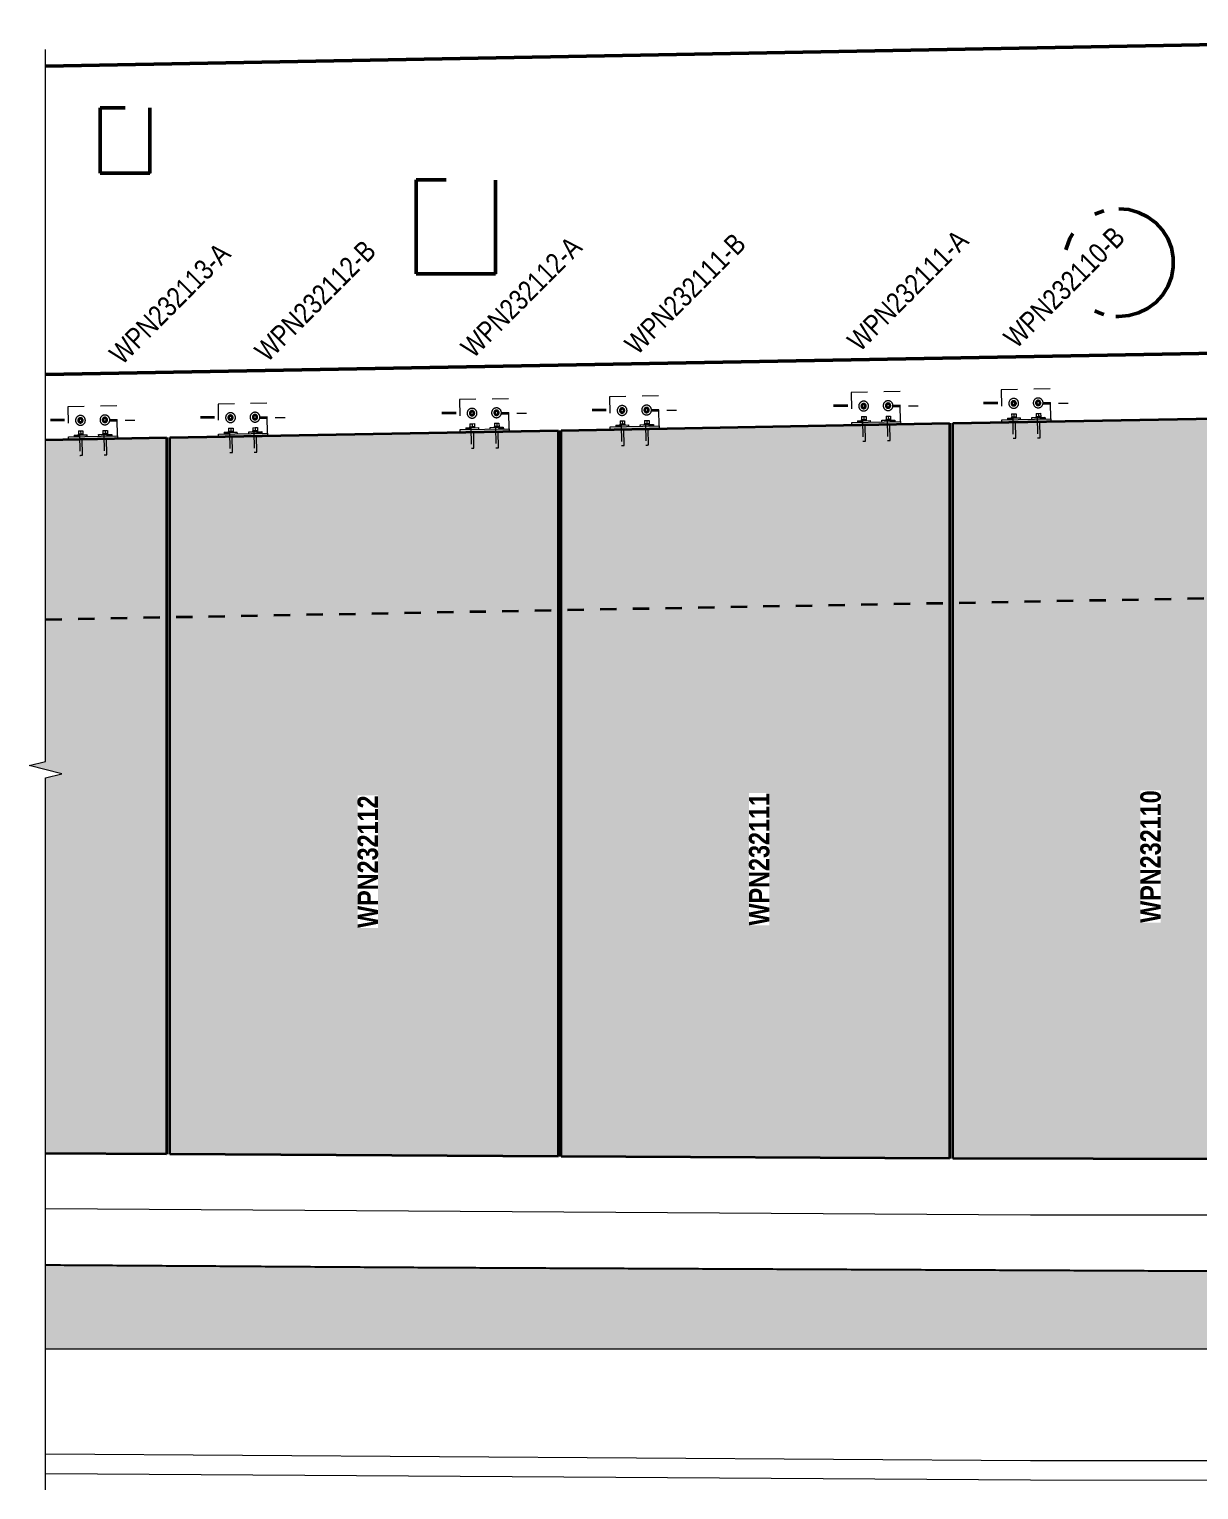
# Model space of a CAD drawing. Header units: metres. Extents: x 1114 to 1183, y -509 to 23.
# Drawn here: x 1150.5 to 1157.66, y 12.69 to 21.64 of the extents above; entities that cross this region are included whole.
import ezdxf

# ---------------------------------------------------------------- set-up
doc = ezdxf.new("R2010")
doc.units = ezdxf.units.M
doc.linetypes.add('JacobsDash', pattern=[0.0045, 0.003, -0.0015])
for name, color, linetype, lineweight in [('A-DETL', 7, 'Continuous', 13), ('A-DETL-GENF', 7, 'Continuous', 9), ('A-GENM', 7, 'Continuous', 35), ('A-GENM-IDEN', 7, 'Continuous', 18), ('S-BEAM', 7, 'Continuous', 50), ('S-BEAM-HDLN', 7, 'JacobsDash', 18), ('S-FNDN', 7, 'Continuous', 50), ('S-FNDN-HDLN', 7, 'JacobsDash', 18), ('S-FNDN-IDEN', 7, 'Continuous', 18), ('S-FSTN', 7, 'Continuous', 18)]:
    doc.layers.add(name, color=color, linetype=linetype, lineweight=lineweight)
doc.styles.add('Arial Narrow', font='ARIALN.TTF', dxfattribs={"height": 0.125})
doc.styles.add('Arial Narrow_B', font='ARIALNB.TTF', dxfattribs={"height": 0.125})

# ---------------------------------------------------------------- blocks, each defined once
blk = doc.blocks.new('Top of Pavement - RL A - Top of Pavement - RL A-68818558-DRG-2873192 - ELEVATION - FASCIA PANEL AT ABUTMENT A')
at = {"layer": 'A-GENM', "lineweight": 25, "true_color": 0xe8e8e8}
blk.add_hatch(color=254, dxfattribs=at).paths.add_polyline_path([(1126.3383, 13.4094), (1127.1806, 13.4102), (1131.8128, 13.4168), (1134.7908, 13.4293), (1136.445, 13.4364), (1137.34, 13.442), (1140.0575, 13.461), (1141.4983, 13.4712), (1142.9483, 13.4852), (1146.2203, 13.517), (1146.2203, 13.6195), (1146.3203, 13.6445), (1146.1203, 13.6945), (1146.2203, 13.7195), (1146.2203, 14.1301), (1145.7409, 14.1252), (1141.2908, 14.0826), (1138.8635, 14.0658), (1136.3203, 14.0486), (1135.627, 14.0458), (1132.7951, 14.0343), (1131.4744, 14.0294), (1130.7723, 14.028), (1127.9403, 14.0247), (1126.6782, 14.0232), (1125.9175, 14.0237), (1121.8718, 14.0301), (1121.4672, 14.0311), (1120.2536, 14.0364), (1116.6125, 14.0526), (1115.8034, 14.0575), (1114.0014, 14.0695), (1114.0014, 13.5544), (1121.2259, 13.5544), (1121.2259, 13.4185), (1121.7061, 13.417), (1122.9695, 13.4149), (1126.1234, 13.4097)])
at = {"layer": 'A-GENM', "color": 253, "lineweight": 25, "true_color": 0xa3a3a3}
blk.add_open_spline([(1141.2908, 14.0826), (1141.156, 14.0816), (1140.8863, 14.0797), (1140.4817, 14.0769), (1140.0772, 14.0741), (1139.6726, 14.0714), (1139.2681, 14.0686), (1138.8635, 14.0658), (1138.4589, 14.063), (1138.0544, 14.0602), (1137.6498, 14.0575), (1137.2453, 14.0546), (1136.8407, 14.0516), (1136.4362, 14.049), (1136.0316, 14.0472), (1135.627, 14.0458), (1135.2225, 14.0443), (1134.8179, 14.0426), (1134.4133, 14.0409), (1134.0088, 14.0393), (1133.6042, 14.0376), (1133.1997, 14.036), (1132.7951, 14.0343), (1132.3905, 14.0326), (1131.986, 14.031), (1131.5814, 14.0296), (1131.1768, 14.0285), (1130.7723, 14.028), (1130.3677, 14.0276), (1129.9631, 14.0272), (1129.5586, 14.0266), (1129.154, 14.0261), (1128.7494, 14.0256), (1128.3449, 14.0252), (1127.9403, 14.0247), (1127.5357, 14.0241), (1127.1312, 14.0235), (1126.7266, 14.0232), (1126.322, 14.0233), (1125.9175, 14.0237), (1125.5129, 14.0243), (1125.1083, 14.0251), (1124.7038, 14.0257), (1124.2992, 14.0264), (1123.8946, 14.027), (1123.4901, 14.0277), (1123.0855, 14.0283), (1122.6809, 14.0291), (1122.2764, 14.0296), (1121.8718, 14.03), (1121.4672, 14.031), (1121.0627, 14.0327), (1120.6581, 14.0346), (1120.2536, 14.0364), (1119.849, 14.0382), (1119.4444, 14.04), (1119.0399, 14.0418), (1118.6353, 14.0436), (1118.2307, 14.0454), (1117.8262, 14.0472), (1117.4216, 14.049), (1117.017, 14.0508), (1116.6125, 14.0526), (1116.2079, 14.0548), (1115.8034, 14.0575), (1115.3988, 14.0603), (1114.9942, 14.0631), (1114.5897, 14.0657), (1114.2588, 14.0678), (1114.0627, 14.0691), (1114.0014, 14.0695)], degree=3, knots=[0.3910615, 0.3910615, 0.3910615, 0.3910615, 0.3938547, 0.396648, 0.3994413, 0.4022346, 0.4050279, 0.4078212, 0.4106145, 0.4134078, 0.4162011, 0.4189944, 0.4217877, 0.424581, 0.4273743, 0.4301676, 0.4329609, 0.4357542, 0.4385475, 0.4413408, 0.4441341, 0.4469274, 0.4497207, 0.452514, 0.4553073, 0.4581006, 0.4608939, 0.4636872, 0.4664804, 0.4692737, 0.472067, 0.4748603, 0.4776536, 0.4804469, 0.4832402, 0.4860335, 0.4888268, 0.4916201, 0.4944134, 0.4972067, 0.5, 0.5027933, 0.5055866, 0.5083799, 0.5111732, 0.5139665, 0.5167598, 0.5195531, 0.5223464, 0.5251397, 0.527933, 0.5307263, 0.5335196, 0.5363128, 0.5391061, 0.5418994, 0.5446927, 0.547486, 0.5502793, 0.5530726, 0.5558659, 0.5586592, 0.5614525, 0.5642458, 0.5670391, 0.5698324, 0.5726257, 0.575419, 0.5782123, 0.5794807, 0.5794807, 0.5794807, 0.5794807], dxfattribs=at)
blk = doc.blocks.new('T2DPAA-T2D-C3S-RS-M3D-100334_rvt-1-DRG-2873192 - ELEVATION - FASCIA PANEL AT ABUTMENT A')
at = {"layer": 'A-GENM', "color": 253, "lineweight": 25, "true_color": 0xa3a3a3}
blk.add_blockref('Top of Pavement - RL A - Top of Pavement - RL A-68818558-DRG-2873192 - ELEVATION - FASCIA PANEL AT ABUTMENT A', (0, 0), dxfattribs=at)
blk = doc.blocks.new('BR08_20_GEN_WPC_PrecastPanel_Wall__4point - BR08_20_GEN_WPC_PrecastPanel_Wall__4point-8287844-DRG-2873192 - ELEVATION - FASCIA PANEL AT ABUTMENT A')
at = {"layer": 'A-GENM', "true_color": 0xc0c0c0}
blk.add_hatch(color=9, dxfattribs=at).paths.add_polyline_path([(1121.9425, 14.7167), (1121.9425, 19.2718), (1119.5625, 19.2284), (1119.5625, 14.724), (1120.0053, 14.7226)])
at = {"layer": 'A-GENM'}
for p, q in [((1119.5625, 19.2284), (1121.9425, 19.2718)), ((1121.9425, 19.2718), (1121.9425, 14.7167)), ((1119.5624, 19.2284), (1119.5625, 19.2284)), ((1119.5625, 14.724), (1119.5625, 19.2284)), ((1119.5624, 14.724), (1119.5625, 14.724)), ((1121.9425, 14.7167), (1119.5625, 14.724))]:
    blk.add_line(p, q, dxfattribs=at)
blk = doc.blocks.new('BR08_20_GEN_WPC_PrecastPanel_Wall__4point - BR08_20_GEN_WPC_PrecastPanel_Wall__4point-8287845-DRG-2873192 - ELEVATION - FASCIA PANEL AT ABUTMENT A')
at = {"layer": 'A-GENM', "true_color": 0xc0c0c0}
blk.add_hatch(color=9, dxfattribs=at).paths.add_polyline_path([(1119.5425, 14.7241), (1119.5425, 19.228), (1117.1625, 19.1846), (1117.1625, 14.735), (1117.9659, 14.7313)])
at = {"layer": 'A-GENM'}
for p, q in [((1117.1624, 19.1846), (1117.1625, 19.1846)), ((1117.1625, 19.1846), (1119.5425, 19.228)), ((1117.1625, 14.735), (1117.1625, 19.1846)), ((1119.5425, 19.228), (1119.5425, 14.7241)), ((1117.1624, 14.735), (1117.1625, 14.735)), ((1119.5425, 14.7241), (1117.1625, 14.735))]:
    blk.add_line(p, q, dxfattribs=at)
blk = doc.blocks.new('BR08_20_GEN_WPC_PrecastPanel_Wall__4point - BR08_20_GEN_WPC_PrecastPanel_Wall__4point-8287846-DRG-2873192 - ELEVATION - FASCIA PANEL AT ABUTMENT A')
at = {"layer": 'A-GENM', "true_color": 0xc0c0c0}
blk.add_hatch(color=9, dxfattribs=at).paths.add_polyline_path([(1117.1425, 14.7351), (1117.1425, 19.1843), (1114.7625, 19.1409), (1114.7625, 14.749), (1115.9265, 14.7422)])
at = {"layer": 'A-GENM'}
for p, q in [((1114.7625, 19.1409), (1117.1425, 19.1843)), ((1117.1425, 19.1843), (1117.1425, 14.7351)), ((1114.7624, 19.1409), (1114.7625, 19.1409)), ((1114.7625, 14.749), (1114.7625, 19.1409)), ((1114.7624, 14.749), (1114.7625, 14.749)), ((1117.1425, 14.7351), (1114.7625, 14.749))]:
    blk.add_line(p, q, dxfattribs=at)
blk = doc.blocks.new('BR08_20_GEN_WPC_PrecastPanel_Wall__4point - BR08_20_GEN_WPC_PrecastPanel_Wall__4point-8287847-DRG-2873192 - ELEVATION - FASCIA PANEL AT ABUTMENT A')
at = {"layer": 'A-GENM', "true_color": 0xc0c0c0}
blk.add_hatch(color=9, dxfattribs=at).paths.add_polyline_path([(1114.7425, 14.7491), (1114.7425, 19.1405), (1114.0014, 19.127), (1114.0014, 17.1556), (1113.9014, 17.1306), (1114.1014, 17.0806), (1114.0014, 17.0556), (1114.0014, 14.7544)])
at = {"layer": 'A-GENM'}
for p, q in [((1114.0014, 19.127), (1114.7425, 19.1405)), ((1114.7425, 19.1405), (1114.7425, 14.7491)), ((1114.7425, 14.7491), (1114.0014, 14.7544))]:
    blk.add_line(p, q, dxfattribs=at)
blk = doc.blocks.new('20_BR04_Wall_Panel_Bracket_Connection - 20_BR04_Wall_Panel_Bracket_Connection-V5-DRG-2873192 - ELEVATION - FASCIA PANEL AT ABUTMENT A')
at = {"layer": 'S-FSTN', "linetype": 'JacobsDash', "lineweight": 9, "true_color": 0xc0c0c0}
for points in [[(1119.8624, 19.2339), (1120.1624, 19.2393), (1120.1621, 19.2553), (1119.8621, 19.2499)], [(1119.8971, 19.2505), (1119.934, 19.2512), (1119.9306, 19.2535), (1119.9244, 19.2586), (1119.9227, 19.261), (1119.8969, 19.2605), (1119.897, 19.2553)], [(1120.0904, 19.254), (1120.1271, 19.2547), (1120.1269, 19.2647), (1120.1016, 19.2642), (1120.0974, 19.2598), (1120.092, 19.2553)]]:
    blk.add_hatch(color=9, dxfattribs=at).paths.add_polyline_path(points)
at = {"layer": 'S-FSTN', "linetype": 'JacobsDash', "lineweight": 9}
for p, q in [((1120.1587, 19.4393), (1119.8587, 19.4338)), ((1119.8587, 19.4338), (1119.8621, 19.2499)), ((1120.162, 19.2553), (1120.1587, 19.4393)), ((1119.9353, 19.3583), (1119.9352, 19.3583)), ((1119.9352, 19.3423), (1119.9353, 19.3423)), ((1119.9353, 19.3803), (1119.9353, 19.3803)), ((1120.0852, 19.3831), (1120.0852, 19.3831)), ((1120.0852, 19.3611), (1120.0852, 19.3611)), ((1120.0852, 19.3451), (1120.0852, 19.3451)), ((1119.9228, 19.261), (1119.9769, 19.262)), ((1119.9353, 19.3203), (1119.9353, 19.3203)), ((1119.9771, 19.252), (1119.9769, 19.262)), ((1120.0469, 19.2632), (1120.1015, 19.2642)), ((1120.0471, 19.2532), (1120.0469, 19.2632)), ((1120.0852, 19.3231), (1120.0852, 19.3231))]:
    blk.add_line(p, q, dxfattribs=at)
at = {"layer": 'S-FSTN', "lineweight": 9}
for p, q in [((1119.8621, 19.2499), (1120.1621, 19.2553)), ((1119.8624, 19.2339), (1119.8621, 19.2499)), ((1119.8969, 19.2605), (1119.9227, 19.261)), ((1119.8969, 19.2605), (1119.8971, 19.2505)), ((1120.1016, 19.2642), (1120.1269, 19.2647)), ((1120.1269, 19.2647), (1120.1271, 19.2547)), ((1120.1621, 19.2553), (1120.1624, 19.2393))]:
    blk.add_line(p, q, dxfattribs=at)
at = {"layer": 'S-FSTN', "linetype": 'JacobsDash', "lineweight": 9}
for centre, major_axis, start_param, end_param in [((1119.9353, 19.3503), (0, 0.03), 0.018233, 3.159825), ((1119.9353, 19.3503), (0, 0.009), 0.018233, 3.159825), ((1119.9353, 19.3503), (0, 0.008), 0.018233, 3.159825), ((1119.9353, 19.3503), (0, 0.03), 3.159825, 6.301418), ((1119.9353, 19.3503), (0, 0.009), 3.159825, 6.301418), ((1119.9353, 19.3503), (-0.00001, 0.008), 3.15915, 6.300742), ((1120.0852, 19.3531), (0, 0.03), 0.018233, 3.159825), ((1120.0852, 19.3531), (-0.00001, 0.009), 0.017667, 3.15926), ((1120.0852, 19.3531), (0, 0.008), 0.018233, 3.159825), ((1120.0852, 19.3531), (0, 0.03), 3.159825, 6.301418), ((1120.0852, 19.3531), (0.00001, 0.009), 3.160395, 6.301988), ((1120.0852, 19.3531), (0, 0.008), 3.160373, 6.301965)]:
    blk.add_ellipse(centre, major_axis=major_axis, ratio=1, start_param=start_param, end_param=end_param, dxfattribs=at)
blk = doc.blocks.new('Anchor Bolt -HAB - HAB H16 x 165-V31-DRG-2873192 - ELEVATION - FASCIA PANEL AT ABUTMENT A')
at = {"layer": 'S-FSTN', "linetype": 'JacobsDash', "lineweight": 9}
for p, q in [((1120.0706, 19.2687), (1120.0707, 19.2637)), ((1120.0725, 19.2887), (1120.0864, 19.289)), ((1120.0725, 19.2887), (1120.0728, 19.2687)), ((1120.0868, 19.269), (1120.0728, 19.2687)), ((1120.0789, 19.2638), (1120.0812, 19.1387)), ((1120.0864, 19.289), (1120.1004, 19.2892)), ((1120.0864, 19.289), (1120.0868, 19.269)), ((1120.1008, 19.2692), (1120.0868, 19.269)), ((1120.0972, 19.139), (1120.0949, 19.2641)), ((1120.1004, 19.2892), (1120.1008, 19.2692)), ((1120.103, 19.2643), (1120.103, 19.2693))]:
    blk.add_line(p, q, dxfattribs=at)
for centre, major_axis, start_param, end_param in [((1120.0868, 19.269), (0.0162, 0.0003), 3.141806, 3.665405), ((1120.0868, 19.269), (0.0162, 0.0003), 4.503163, 4.712603), ((1120.0868, 19.269), (0.0162, 0.0003), 4.712603, 4.922042), ((1120.0868, 19.269), (0.0162, 0.0003), 5.7598, 6.283185), ((1120.0892, 19.1389), (0.008, 0.00015), 3.141806, 6.283185)]:
    blk.add_ellipse(centre, major_axis=major_axis, ratio=0.000004, start_param=start_param, end_param=end_param, dxfattribs=at)
blk = doc.blocks.new('Anchor Bolt -HAB - HAB H16 x 85-V32-DRG-2873192 - ELEVATION - FASCIA PANEL AT ABUTMENT A')
at = {"layer": 'S-FSTN', "linetype": 'JacobsDash', "lineweight": 9}
for p, q in [((1120.085, 19.3692), (1120.0711, 19.3609)), ((1120.0711, 19.3609), (1120.0714, 19.3448)), ((1120.0714, 19.3448), (1120.0855, 19.3369)), ((1120.0991, 19.3614), (1120.085, 19.3692)), ((1120.0855, 19.3369), (1120.0994, 19.3453)), ((1120.0994, 19.3453), (1120.0991, 19.3614))]:
    blk.add_line(p, q, dxfattribs=at)
for start_param, end_param in [(1.072083, 1.589029), (1.589029, 2.105971), (0.025459, 1.058205), (2.119872, 3.153899), (0.78988, 0.803631), (2.374427, 2.388139), (0.52309, 0.541831), (2.636226, 2.654958), (0.280032, 0.293494), (2.884553, 2.898026), (5.262094, 6.294968), (3.167729, 4.199129), (6.026515, 6.039618), (3.421625, 3.434629), (5.777819, 5.79611), (3.665171, 3.683424), (5.51602, 5.52863), (3.932656, 3.945223), (4.730622, 5.24548), (4.215764, 4.730622)]:
    blk.add_ellipse((1120.0852, 19.3531), major_axis=(0, 0.0162), ratio=1, start_param=start_param, end_param=end_param, dxfattribs=at)
blk = doc.blocks.new('Anchor Bolt -HAB - HAB H16 x 85-V33-DRG-2873192 - ELEVATION - FASCIA PANEL AT ABUTMENT A')
at = {"layer": 'S-FSTN', "linetype": 'JacobsDash', "lineweight": 9}
for p, q in [((1119.935, 19.3665), (1119.9211, 19.3582)), ((1119.9211, 19.3582), (1119.9214, 19.342)), ((1119.9214, 19.342), (1119.9356, 19.3342)), ((1119.9491, 19.3587), (1119.935, 19.3665)), ((1119.9356, 19.3342), (1119.9494, 19.3425)), ((1119.9494, 19.3425), (1119.9491, 19.3587))]:
    blk.add_line(p, q, dxfattribs=at)
for start_param, end_param in [(1.072785, 1.589029), (1.589029, 2.105273), (0.025467, 1.058208), (2.11987, 3.153895), (0.789887, 0.803631), (2.374427, 2.388128), (0.523031, 0.541831), (2.636226, 2.654988), (0.280032, 0.293655), (2.884501, 2.898026), (5.262096, 6.294978), (3.167725, 4.199127), (6.026679, 6.039618), (3.421625, 3.434576), (5.777819, 5.796053), (3.6652, 3.683424), (5.51602, 5.528638), (3.932644, 3.945223), (4.730622, 5.246313), (4.214934, 4.730622)]:
    blk.add_ellipse((1119.9353, 19.3503), major_axis=(0, 0.0162), ratio=1, start_param=start_param, end_param=end_param, dxfattribs=at)
blk = doc.blocks.new('20_BR04_Wall_Panel_Bracket_Connection - 20_BR04_Wall_Panel_Bracket_Connection-V35-DRG-2873192 - ELEVATION - FASCIA PANEL AT ABUTMENT A')
at = {"layer": 'S-FSTN', "linetype": 'JacobsDash', "lineweight": 9, "true_color": 0xc0c0c0}
for points in [[(1117.4624, 19.1901), (1117.7624, 19.1956), (1117.7621, 19.2116), (1117.4621, 19.2061)], [(1117.4971, 19.2067), (1117.534, 19.2074), (1117.5306, 19.2098), (1117.5244, 19.2149), (1117.5227, 19.2172), (1117.4969, 19.2167), (1117.497, 19.2116)], [(1117.6904, 19.2103), (1117.7271, 19.2109), (1117.7269, 19.2209), (1117.7013, 19.2202), (1117.6974, 19.216), (1117.692, 19.2116)]]:
    blk.add_hatch(color=9, dxfattribs=at).paths.add_polyline_path(points)
at = {"layer": 'S-FSTN', "linetype": 'JacobsDash', "lineweight": 9}
for p, q in [((1117.7587, 19.3955), (1117.4587, 19.3901)), ((1117.4587, 19.3901), (1117.4621, 19.2061)), ((1117.5353, 19.3366), (1117.5353, 19.3366)), ((1117.6852, 19.3393), (1117.6852, 19.3393)), ((1117.762, 19.2116), (1117.7587, 19.3955)), ((1117.5353, 19.3146), (1117.5352, 19.3146)), ((1117.5352, 19.2986), (1117.5353, 19.2986)), ((1117.5353, 19.2766), (1117.5353, 19.2766)), ((1117.6852, 19.3173), (1117.6852, 19.3173)), ((1117.6852, 19.3013), (1117.6852, 19.3013)), ((1117.6852, 19.2793), (1117.6852, 19.2793)), ((1117.5228, 19.2172), (1117.5769, 19.2182)), ((1117.5771, 19.2082), (1117.5769, 19.2182)), ((1117.6469, 19.2195), (1117.7015, 19.2205)), ((1117.6471, 19.2095), (1117.6469, 19.2195))]:
    blk.add_line(p, q, dxfattribs=at)
at = {"layer": 'S-FSTN', "lineweight": 9}
for p, q in [((1117.4621, 19.2061), (1117.7621, 19.2116)), ((1117.4624, 19.1901), (1117.4621, 19.2061)), ((1117.4969, 19.2167), (1117.5227, 19.2172)), ((1117.4969, 19.2167), (1117.4971, 19.2067)), ((1117.7016, 19.2205), (1117.7269, 19.2209)), ((1117.7269, 19.2209), (1117.7271, 19.2109)), ((1117.7621, 19.2116), (1117.7624, 19.1956))]:
    blk.add_line(p, q, dxfattribs=at)
at = {"layer": 'S-FSTN', "linetype": 'JacobsDash', "lineweight": 9}
for centre, major_axis, start_param, end_param in [((1117.5353, 19.3066), (0, 0.03), 0.018232, 3.159825), ((1117.5353, 19.3066), (0, 0.03), 3.159825, 6.301418), ((1117.6852, 19.3093), (0, 0.03), 0.018232, 3.159825), ((1117.6852, 19.3093), (0, 0.03), 3.159825, 6.301418), ((1117.5353, 19.3066), (0.00001, 0.009), 0.018871, 3.160463), ((1117.5353, 19.3066), (0, 0.008), 0.018232, 3.159825), ((1117.5353, 19.3066), (0, 0.009), 3.159328, 6.300921), ((1117.5353, 19.3066), (0, 0.008), 3.159825, 6.301418), ((1117.6852, 19.3093), (0, 0.009), 0.018232, 3.159825), ((1117.6852, 19.3093), (0, 0.008), 0.017677, 3.15927), ((1117.6852, 19.3093), (0, 0.009), 3.159825, 6.301418), ((1117.6852, 19.3093), (0, 0.008), 3.159825, 6.301418)]:
    blk.add_ellipse(centre, major_axis=major_axis, ratio=1, start_param=start_param, end_param=end_param, dxfattribs=at)
blk = doc.blocks.new('Anchor Bolt -HAB - HAB H16 x 165-V36-DRG-2873192 - ELEVATION - FASCIA PANEL AT ABUTMENT A')
at = {"layer": 'S-FSTN', "linetype": 'JacobsDash', "lineweight": 9}
for p, q in [((1117.6725, 19.2449), (1117.6864, 19.2452)), ((1117.6725, 19.2449), (1117.6728, 19.2249)), ((1117.6864, 19.2452), (1117.7004, 19.2454)), ((1117.6864, 19.2452), (1117.6868, 19.2252)), ((1117.7004, 19.2454), (1117.7008, 19.2255)), ((1117.6706, 19.2249), (1117.6707, 19.2199)), ((1117.6868, 19.2252), (1117.6728, 19.2249)), ((1117.6789, 19.2201), (1117.6812, 19.095)), ((1117.7008, 19.2255), (1117.6868, 19.2252)), ((1117.6972, 19.0952), (1117.6949, 19.2202)), ((1117.703, 19.2205), (1117.703, 19.2255))]:
    blk.add_line(p, q, dxfattribs=at)
for centre, major_axis, start_param, end_param in [((1117.6868, 19.2252), (0.0162, 0.0003), 3.141806, 3.665405), ((1117.6868, 19.2252), (0.0162, 0.0003), 4.503163, 4.712603), ((1117.6868, 19.2252), (0.0162, 0.0003), 4.712603, 4.922042), ((1117.6868, 19.2252), (0.0162, 0.0003), 5.7598, 6.283185), ((1117.6892, 19.0951), (0.008, 0.00015), 3.141806, 6.283185)]:
    blk.add_ellipse(centre, major_axis=major_axis, ratio=0.000004, start_param=start_param, end_param=end_param, dxfattribs=at)
blk = doc.blocks.new('Anchor Bolt -HAB - HAB H16 x 85-V37-DRG-2873192 - ELEVATION - FASCIA PANEL AT ABUTMENT A')
at = {"layer": 'S-FSTN', "linetype": 'JacobsDash', "lineweight": 9}
for p, q in [((1119.1651, 19.3525), (1119.1513, 19.3441)), ((1119.1513, 19.3441), (1119.1516, 19.328)), ((1119.1792, 19.3446), (1119.1651, 19.3525)), ((1119.1795, 19.3285), (1119.1792, 19.3446)), ((1119.1516, 19.328), (1119.1657, 19.3202)), ((1119.1657, 19.3202), (1119.1795, 19.3285))]:
    blk.add_line(p, q, dxfattribs=at)
for start_param, end_param in [(1.072083, 1.589029), (1.589029, 2.105971), (0.025459, 1.058205), (0.78988, 0.803631), (0.523089, 0.541831), (0.280032, 0.293494), (5.262093, 6.294968), (6.026515, 6.039618), (5.777819, 5.79611), (5.51602, 5.528629), (4.730621, 5.245479), (4.215763, 4.730621), (2.119872, 3.153899), (2.374427, 2.388139), (2.636226, 2.654958), (2.884552, 2.898026), (3.167729, 4.199129), (3.421625, 3.434629), (3.665171, 3.683424)]:
    blk.add_ellipse((1119.1654, 19.3363), major_axis=(0, 0.0162), ratio=1, start_param=start_param, end_param=end_param, dxfattribs=at)
blk = doc.blocks.new('Anchor Bolt -HAB - HAB H16 x 85-V38-DRG-2873192 - ELEVATION - FASCIA PANEL AT ABUTMENT A')
at = {"layer": 'S-FSTN', "linetype": 'JacobsDash', "lineweight": 9}
for p, q in [((1115.285, 19.2817), (1115.2711, 19.2734)), ((1115.2711, 19.2734), (1115.2714, 19.2572)), ((1115.2714, 19.2572), (1115.2855, 19.2494)), ((1115.2991, 19.2739), (1115.285, 19.2817)), ((1115.2855, 19.2494), (1115.2994, 19.2577)), ((1115.2994, 19.2577), (1115.2991, 19.2739))]:
    blk.add_line(p, q, dxfattribs=at)
for start_param, end_param in [(1.072083, 1.589029), (1.589029, 2.105971), (0.025459, 1.058205), (2.119872, 3.153899), (0.78988, 0.803631), (2.374427, 2.388139), (0.523089, 0.541831), (2.636226, 2.654958), (0.280032, 0.293494), (2.884552, 2.898026), (5.262093, 6.294968), (3.167729, 4.199129), (6.026515, 6.036237), (3.421625, 3.434629), (5.777819, 5.79611), (3.665171, 3.683424), (5.51602, 5.528629), (3.932656, 3.945223), (4.730621, 5.245479), (4.215763, 4.730621)]:
    blk.add_ellipse((1115.2852, 19.2656), major_axis=(0, 0.0162), ratio=1, start_param=start_param, end_param=end_param, dxfattribs=at)
blk = doc.blocks.new('30_SFD_XSO_GeometryDataPoint_xyz_CS - 30_SFD_XSO_GeometryDataPoint_xyz_CS-V44-DRG-2873192 - ELEVATION - FASCIA PANEL AT ABUTMENT A')
at = {"layer": 'S-FNDN', "lineweight": 35}
for p, q in [((1114.118, 19.2473), (1114.0312, 19.2473)), ((1114.3911, 19.2473), (1114.4414, 19.2473))]:
    blk.add_line(p, q, dxfattribs=at)
at = {"layer": 'S-FNDN-HDLN'}
blk.add_line((1114.4897, 19.2473), (1114.5496, 19.2473), dxfattribs=at)
blk = doc.blocks.new('30_SFD_XSO_GeometryDataPoint_xyz_CS - 30_SFD_XSO_GeometryDataPoint_xyz_CS-V9-DRG-2873192 - ELEVATION - FASCIA PANEL AT ABUTMENT A')
at = {"layer": 'S-FNDN', "lineweight": 35}
for p, q in [((1117.4378, 19.3078), (1117.351, 19.3078)), ((1117.711, 19.3078), (1117.7613, 19.3078))]:
    blk.add_line(p, q, dxfattribs=at)
at = {"layer": 'S-FNDN-HDLN'}
blk.add_line((1117.8095, 19.3078), (1117.8695, 19.3078), dxfattribs=at)
blk = doc.blocks.new('BREAK LINE - INPUT VIEW SCALE_R13 - Std Break-8351664-DRG-2873192 - ELEVATION - FASCIA PANEL AT ABUTMENT A')
at = {"layer": 'A-DETL-GENF'}
for p, q in [((1114.0014, 17.1556), (1114.0014, 21.5177)), ((1113.9014, 17.1306), (1114.0014, 17.1556)), ((1114.1014, 17.0806), (1113.9014, 17.1306)), ((1114.0014, 17.0556), (1114.1014, 17.0806)), ((1114.0014, 12.6936), (1114.0014, 17.0556))]:
    blk.add_line(p, q, dxfattribs=at)

msp = doc.modelspace()

# ---------------------------------------------------------------- linework, layer by layer
at = {"layer": 'A-DETL', "color": 8, "linetype": 'JacobsDash', "lineweight": 35, "true_color": 0x808080}
msp.add_line((1150.5965, 18.0267), (1162.9606, 18.2522), dxfattribs=at)
at = {"layer": 'A-DETL'}
for p, q in [((1150.5965, 14.4179), (1156.6334, 14.3782)), ((1156.6334, 14.3782), (1166.6334, 14.3721)), ((1150.5965, 12.9135), (1156.6334, 12.8737)), ((1156.6334, 12.8737), (1166.6334, 12.8676)), ((1150.5965, 12.7935), (1156.6334, 12.7537)), ((1156.6334, 12.7537), (1166.6334, 12.7476))]:
    msp.add_line(p, q, dxfattribs=at)
at = {"layer": 'A-DETL', "color": 7, "lineweight": 9, "true_color": 0xffffff}
msp.add_line((1157.8209, 13.5544), (1150.5965, 13.5544), dxfattribs=at)
at = {"layer": 'S-BEAM', "color": 252, "true_color": 0x888888}
for p, q in [((1162.9594, 21.6427), (1150.5965, 21.4173)), ((1150.9312, 21.1615), (1151.0854, 21.1613)), ((1150.9312, 20.7615), (1150.9312, 21.1615)), ((1150.9312, 21.1615), (1150.9374, 21.1612)), ((1151.2357, 21.1611), (1151.2357, 20.7611)), ((1151.2357, 20.7611), (1150.9312, 20.7615)), ((1152.8678, 20.7196), (1153.0528, 20.7193)), ((1152.8678, 20.1445), (1152.8678, 20.7196)), ((1152.8678, 20.7196), (1152.8741, 20.7192)), ((1153.3549, 20.7188), (1153.3549, 20.1438)), ((1153.3549, 20.1438), (1152.8678, 20.1445)), ((1157.1749, 19.883), (1157.1568, 19.8835)), ((1162.9596, 19.7524), (1150.5965, 19.527))]:
    msp.add_line(p, q, dxfattribs=at)
at = {"layer": 'S-BEAM', "color": 252, "true_color": 0x888888, "flags": 128}
for points in [[(1157.0282, 20.5096), (1157.054, 20.5207), (1157.0823, 20.5301)], [(1157.1749, 20.543), (1157.2365, 20.5374), (1157.2959, 20.5207), (1157.3512, 20.4936), (1157.4005, 20.4569), (1157.4422, 20.4119), (1157.4747, 20.3601), (1157.497, 20.3033), (1157.5084, 20.2434), (1157.5084, 20.1826), (1157.497, 20.1227), (1157.4747, 20.0659), (1157.4422, 20.0141), (1157.4005, 19.9691), (1157.3512, 19.9324), (1157.2959, 19.9053), (1157.2365, 19.8886), (1157.1749, 19.883)], [(1156.8495, 20.2907), (1156.8529, 20.3033), (1156.8752, 20.3601), (1156.8935, 20.3918)], [(1156.8936, 20.034), (1156.8752, 20.0659), (1156.8529, 20.1227), (1156.8495, 20.1353)], [(1157.0828, 19.8957), (1157.054, 19.9053), (1157.028, 19.9165)]]:
    msp.add_lwpolyline(points, dxfattribs=at)
at = {"layer": 'S-BEAM-HDLN', "color": 252, "true_color": 0x888888}
for p, q in [((1151.2419, 20.7608), (1151.2357, 20.7611)), ((1152.8741, 20.1442), (1152.8688, 20.1445)), ((1153.3611, 20.1435), (1153.3549, 20.1438))]:
    msp.add_line(p, q, dxfattribs=at)

# ---------------------------------------------------------------- block references
at = {"lineweight": 5}
msp.add_blockref('T2DPAA-T2D-C3S-RS-M3D-100334_rvt-1-DRG-2873192 - ELEVATION - FASCIA PANEL AT ABUTMENT A', (36.595, 0), dxfattribs=at)
at = {"layer": 'A-DETL-GENF'}
msp.add_blockref('BREAK LINE - INPUT VIEW SCALE_R13 - Std Break-8351664-DRG-2873192 - ELEVATION - FASCIA PANEL AT ABUTMENT A', (36.595, 0), dxfattribs=at)
at = {"layer": 'A-GENM'}
for name in ['BR08_20_GEN_WPC_PrecastPanel_Wall__4point - BR08_20_GEN_WPC_PrecastPanel_Wall__4point-8287844-DRG-2873192 - ELEVATION - FASCIA PANEL AT ABUTMENT A', 'BR08_20_GEN_WPC_PrecastPanel_Wall__4point - BR08_20_GEN_WPC_PrecastPanel_Wall__4point-8287846-DRG-2873192 - ELEVATION - FASCIA PANEL AT ABUTMENT A', 'BR08_20_GEN_WPC_PrecastPanel_Wall__4point - BR08_20_GEN_WPC_PrecastPanel_Wall__4point-8287845-DRG-2873192 - ELEVATION - FASCIA PANEL AT ABUTMENT A', 'BR08_20_GEN_WPC_PrecastPanel_Wall__4point - BR08_20_GEN_WPC_PrecastPanel_Wall__4point-8287847-DRG-2873192 - ELEVATION - FASCIA PANEL AT ABUTMENT A']:
    msp.add_blockref(name, (36.595, 0), dxfattribs=at)
at = {"layer": 'S-FNDN-HDLN'}
for name, p in [('30_SFD_XSO_GeometryDataPoint_xyz_CS - 30_SFD_XSO_GeometryDataPoint_xyz_CS-V44-DRG-2873192 - ELEVATION - FASCIA PANEL AT ABUTMENT A', (41.395, 0.0875)), ('30_SFD_XSO_GeometryDataPoint_xyz_CS - 30_SFD_XSO_GeometryDataPoint_xyz_CS-V44-DRG-2873192 - ELEVATION - FASCIA PANEL AT ABUTMENT A', (42.3149, 0.1043)), ('30_SFD_XSO_GeometryDataPoint_xyz_CS - 30_SFD_XSO_GeometryDataPoint_xyz_CS-V44-DRG-2873192 - ELEVATION - FASCIA PANEL AT ABUTMENT A', (36.595, 0)), ('30_SFD_XSO_GeometryDataPoint_xyz_CS - 30_SFD_XSO_GeometryDataPoint_xyz_CS-V44-DRG-2873192 - ELEVATION - FASCIA PANEL AT ABUTMENT A', (37.5149, 0.0168)), ('30_SFD_XSO_GeometryDataPoint_xyz_CS - 30_SFD_XSO_GeometryDataPoint_xyz_CS-V44-DRG-2873192 - ELEVATION - FASCIA PANEL AT ABUTMENT A', (38.995, 0.0438)), ('30_SFD_XSO_GeometryDataPoint_xyz_CS - 30_SFD_XSO_GeometryDataPoint_xyz_CS-V9-DRG-2873192 - ELEVATION - FASCIA PANEL AT ABUTMENT A', (36.595, 0))]:
    msp.add_blockref(name, p, dxfattribs=at)
at = {"layer": 'S-FSTN', "linetype": 'JacobsDash', "lineweight": 9}
for name, p in [('20_BR04_Wall_Panel_Bracket_Connection - 20_BR04_Wall_Panel_Bracket_Connection-V35-DRG-2873192 - ELEVATION - FASCIA PANEL AT ABUTMENT A', (38.0752, 0.027)), ('20_BR04_Wall_Panel_Bracket_Connection - 20_BR04_Wall_Panel_Bracket_Connection-V5-DRG-2873192 - ELEVATION - FASCIA PANEL AT ABUTMENT A', (36.595, 0)), ('20_BR04_Wall_Panel_Bracket_Connection - 20_BR04_Wall_Panel_Bracket_Connection-V35-DRG-2873192 - ELEVATION - FASCIA PANEL AT ABUTMENT A', (33.2752, -0.0605)), ('20_BR04_Wall_Panel_Bracket_Connection - 20_BR04_Wall_Panel_Bracket_Connection-V35-DRG-2873192 - ELEVATION - FASCIA PANEL AT ABUTMENT A', (34.195, -0.0438)), ('20_BR04_Wall_Panel_Bracket_Connection - 20_BR04_Wall_Panel_Bracket_Connection-V35-DRG-2873192 - ELEVATION - FASCIA PANEL AT ABUTMENT A', (35.6752, -0.0168)), ('20_BR04_Wall_Panel_Bracket_Connection - 20_BR04_Wall_Panel_Bracket_Connection-V35-DRG-2873192 - ELEVATION - FASCIA PANEL AT ABUTMENT A', (36.595, 0)), ('Anchor Bolt -HAB - HAB H16 x 85-V37-DRG-2873192 - ELEVATION - FASCIA PANEL AT ABUTMENT A', (36.595, 0)), ('Anchor Bolt -HAB - HAB H16 x 85-V33-DRG-2873192 - ELEVATION - FASCIA PANEL AT ABUTMENT A', (36.595, 0)), ('Anchor Bolt -HAB - HAB H16 x 85-V32-DRG-2873192 - ELEVATION - FASCIA PANEL AT ABUTMENT A', (36.595, 0)), ('Anchor Bolt -HAB - HAB H16 x 85-V38-DRG-2873192 - ELEVATION - FASCIA PANEL AT ABUTMENT A', (36.595, 0)), ('Anchor Bolt -HAB - HAB H16 x 165-V36-DRG-2873192 - ELEVATION - FASCIA PANEL AT ABUTMENT A', (36.595, 0)), ('Anchor Bolt -HAB - HAB H16 x 165-V31-DRG-2873192 - ELEVATION - FASCIA PANEL AT ABUTMENT A', (36.4451, -0.0027)), ('Anchor Bolt -HAB - HAB H16 x 165-V31-DRG-2873192 - ELEVATION - FASCIA PANEL AT ABUTMENT A', (36.595, 0))]:
    msp.add_blockref(name, p, dxfattribs=at)
for name, p, rotation in [('Anchor Bolt -HAB - HAB H16 x 85-V33-DRG-2873192 - ELEVATION - FASCIA PANEL AT ABUTMENT A', (35.6752, -0.0167), 359.9999954022882), ('Anchor Bolt -HAB - HAB H16 x 85-V33-DRG-2873192 - ELEVATION - FASCIA PANEL AT ABUTMENT A', (30.8752, -0.1042), 359.9999954022882), ('Anchor Bolt -HAB - HAB H16 x 85-V32-DRG-2873192 - ELEVATION - FASCIA PANEL AT ABUTMENT A', (30.8752, -0.1042), 359.9999954022882), ('Anchor Bolt -HAB - HAB H16 x 85-V33-DRG-2873192 - ELEVATION - FASCIA PANEL AT ABUTMENT A', (31.795, -0.0874), 359.9999954022882), ('Anchor Bolt -HAB - HAB H16 x 85-V33-DRG-2873192 - ELEVATION - FASCIA PANEL AT ABUTMENT A', (33.2752, -0.0604), 359.9999953236892), ('Anchor Bolt -HAB - HAB H16 x 85-V32-DRG-2873192 - ELEVATION - FASCIA PANEL AT ABUTMENT A', (33.2752, -0.0604), 359.9999953236892), ('Anchor Bolt -HAB - HAB H16 x 85-V33-DRG-2873192 - ELEVATION - FASCIA PANEL AT ABUTMENT A', (34.195, -0.0437), 359.9999954022882), ('Anchor Bolt -HAB - HAB H16 x 165-V31-DRG-2873192 - ELEVATION - FASCIA PANEL AT ABUTMENT A', (34.0451, -0.0464), 359.9999953236892), ('Anchor Bolt -HAB - HAB H16 x 85-V32-DRG-2873192 - ELEVATION - FASCIA PANEL AT ABUTMENT A', (34.195, -0.0437), 359.9999953236892), ('Anchor Bolt -HAB - HAB H16 x 165-V31-DRG-2873192 - ELEVATION - FASCIA PANEL AT ABUTMENT A', (35.5252, -0.0194), 359.9999953236892), ('Anchor Bolt -HAB - HAB H16 x 165-V31-DRG-2873192 - ELEVATION - FASCIA PANEL AT ABUTMENT A', (35.6752, -0.0167), 359.9999953236892), ('Anchor Bolt -HAB - HAB H16 x 165-V31-DRG-2873192 - ELEVATION - FASCIA PANEL AT ABUTMENT A', (30.7252, -0.1069), 359.9999953236892), ('Anchor Bolt -HAB - HAB H16 x 165-V31-DRG-2873192 - ELEVATION - FASCIA PANEL AT ABUTMENT A', (30.8752, -0.1042), 359.9999953236892), ('Anchor Bolt -HAB - HAB H16 x 165-V31-DRG-2873192 - ELEVATION - FASCIA PANEL AT ABUTMENT A', (31.6451, -0.0902), 359.9999954022882), ('Anchor Bolt -HAB - HAB H16 x 165-V31-DRG-2873192 - ELEVATION - FASCIA PANEL AT ABUTMENT A', (31.795, -0.0874), 359.9999954022882), ('Anchor Bolt -HAB - HAB H16 x 165-V31-DRG-2873192 - ELEVATION - FASCIA PANEL AT ABUTMENT A', (33.1252, -0.0632), 359.9999953236892), ('Anchor Bolt -HAB - HAB H16 x 165-V31-DRG-2873192 - ELEVATION - FASCIA PANEL AT ABUTMENT A', (33.2752, -0.0604), 359.9999953236892)]:
    msp.add_blockref(name, p, dxfattribs=dict(at, rotation=rotation))

# ---------------------------------------------------------------- next in the draw order: texts
at = {"layer": 'A-GENM-IDEN', "lineweight": 9, "char_height": 0.125, "attachment_point": 1, "rotation": 90, "style": 'Arial Narrow_B', "bg_fill": 3, "box_fill_scale": 1, "bg_fill_color": 256, "bg_fill_transparency": 0}
for s, insert in [('WPN232112', (1152.5088, 16.1362)), ('WPN232111', (1154.9076, 16.1511)), ('WPN232110', (1157.3063, 16.1675))]:
    msp.add_mtext(s, dxfattribs=dict(at, insert=insert))
at = {"layer": 'S-FNDN-IDEN', "lineweight": 9, "char_height": 0.125, "attachment_point": 1, "rotation": 45, "style": 'Arial Narrow', "bg_fill": 3, "box_fill_scale": 1, "bg_fill_color": 256, "bg_fill_true_color": 13158600, "bg_fill_transparency": 0}
for s, insert in [('WPN232111-B', (1154.1348, 19.7291)), ('WPN232111-A', (1155.4996, 19.7491)), ('WPN232110-B', (1156.4579, 19.7691)), ('WPN232113-A', (1150.9764, 19.6691)), ('WPN232112-B', (1151.8677, 19.6858)), ('WPN232112-A', (1153.1304, 19.7091))]:
    msp.add_mtext(s, dxfattribs=dict(at, insert=insert))

doc.saveas('drawing.dxf')
